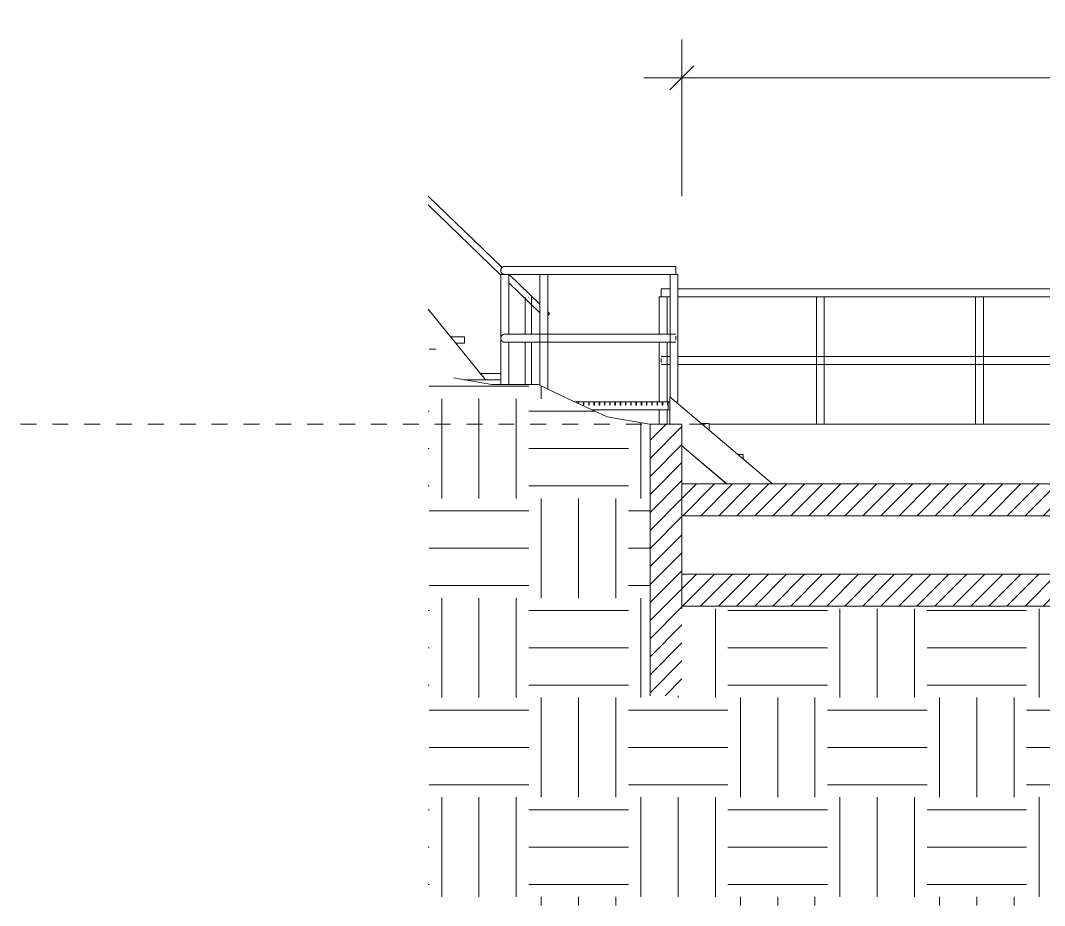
# Model space of a CAD drawing. Header units: metres. Extents: x 118 to 503, y -395 to 55.
# Drawn here: x 364.59 to 371.02, y 1.7 to 7.25 of the extents above; entities that cross this region are included whole.
import ezdxf

# ---------------------------------------------------------------- set-up
doc = ezdxf.new("R2010")
doc.units = ezdxf.units.M
doc.linetypes.add('Centre', pattern=[0.03175, 0.00635, -0.00475, 0.0159, -0.00475])
for name, color, linetype, lineweight in [('A-ANNO-DIMS', 7, 'Continuous', 9), ('A-ANNO-DIMS-100', 7, 'Continuous', 9), ('A-DETL-GENF', 7, 'Continuous', 9), ('A-DETL-THIN', 7, 'Continuous', 9), ('A-FLOR', 7, 'Continuous', 9), ('A-FLOR-HRAL', 7, 'Continuous', 9), ('A-FLOR-LEVL', 7, 'Continuous', 9), ('A-GENM', 7, 'Continuous', 9), ('A-WALL', 7, 'Continuous', 9)]:
    doc.layers.add(name, color=color, linetype=linetype, lineweight=lineweight)
doc.styles.add('Tahoma_1', font='tahoma.ttf', dxfattribs={"height": 0.2})
doc.dimstyles.new('R_Tahoma_2_0_2', dxfattribs={"dimscale": 0.3048, "dimtxt": 0.208804, "dimasz": 0.492126, "dimexe": 0.787402, "dimexo": 0.492126, "dimgap": 0.328084, "dimtad": 1, "dimrnd": 0.01, "dimzin": 0, "dimdsep": 46, "dimtxsty": 'Tahoma_1', "dimblk1": 'OBLIQUE', "dimblk2": 'OBLIQUE', "dimsah": 1, "dimcen": 0.09, "dimdle": 0.787402, "dimazin": 2, "dimtfac": 1, "dimtdec": 4, "dimtix": 1, "dimtmove": 0, "dimatfit": 3, "dimfxl": 1, "dimtvp": 1, "dimtolj": 1, "dimtzin": 0, "dimarcsym": 2})
pattern_1 = [(45, (373.404835, 4.959), (-0.0565685, 0.0565685), [])]

# ---------------------------------------------------------------- blocks, each defined once
blk = doc.blocks.new('Railing - 2_-1813605-Sección 01')
at = {"layer": 'A-FLOR-HRAL'}
for p, q in [((53.8969, 5.5213), (53.8969, 5.2863)), ((53.8969, 5.5213), (53.9219, 5.5213)), ((53.9219, 5.5213), (53.9469, 5.5213)), ((53.9469, 5.2863), (53.9469, 5.5213)), ((53.8969, 5.2363), (53.8969, 4.8613)), ((53.9469, 4.8613), (53.9469, 5.2363)), ((53.8969, 4.8113), (53.8969, 4.7213)), ((53.9469, 4.7213), (53.9469, 4.8113))]:
    blk.add_line(p, q, dxfattribs=at)
blk = doc.blocks.new('Railing - 2_-V63-Sección 01')
at = {"layer": 'A-FLOR-HRAL'}
for p, q in [((60.6309, 5.5213), (60.6309, 4.7213)), ((60.6309, 5.5213), (60.6559, 5.5213)), ((60.6559, 5.5213), (60.6809, 5.5213)), ((60.6809, 4.7213), (60.6809, 5.5213)), ((60.6809, 4.7213), (60.6684, 4.7213))]:
    blk.add_line(p, q, dxfattribs=at)
blk = doc.blocks.new('Railing - 2_-V64-Sección 01')
at = {"layer": 'A-FLOR-HRAL'}
for p, q in [((54.8844, 5.5213), (54.8844, 4.7213)), ((54.8844, 5.5213), (54.9094, 5.5213)), ((54.9094, 5.5213), (54.9344, 5.5213)), ((54.9344, 4.7213), (54.9344, 5.5213))]:
    blk.add_line(p, q, dxfattribs=at)
blk = doc.blocks.new('Railing - 2_-V65-Sección 01')
at = {"layer": 'A-FLOR-HRAL'}
for p, q in [((59.8844, 5.5213), (59.8844, 5.2964)), ((59.8844, 5.5213), (59.9094, 5.5213)), ((59.9094, 5.5213), (59.9344, 5.5213)), ((59.9344, 5.2964), (59.9344, 5.5213)), ((59.8844, 5.2514), (59.8844, 4.8695)), ((59.9344, 5.0398), (59.9344, 5.2404))]:
    blk.add_line(p, q, dxfattribs=at)
blk = doc.blocks.new('Railing - Railing-1826912-Sección 01')
at = {"layer": 'A-FLOR-HRAL'}
for p, q in [((53.9657, 5.5713), (53.9094, 5.5713)), ((53.9094, 5.5713), (53.9094, 5.5463)), ((53.9094, 5.5463), (53.9094, 5.5213)), ((60.059, 5.5713), (54.0155, 5.5713)), ((60.6684, 5.5713), (60.121, 5.5713)), ((60.6684, 5.5463), (60.6684, 5.5713)), ((60.6684, 5.5213), (60.6684, 5.5463)), ((53.9094, 5.5213), (53.9657, 5.5213)), ((54.0157, 5.5213), (60.0586, 5.5213)), ((60.1211, 5.5213), (60.6684, 5.5213)), ((53.9657, 5.1463), (53.9094, 5.1463)), ((59.9656, 5.1463), (54.0157, 5.1463)), ((60.6684, 5.1463), (60.2354, 5.1463)), ((53.9094, 5.1338), (53.9094, 5.1213)), ((53.9094, 5.1213), (53.9094, 5.1088)), ((53.9094, 5.0963), (53.9657, 5.0963)), ((54.0157, 5.0963), (59.951, 5.0963)), ((60.2331, 5.0963), (60.6684, 5.0963)), ((60.6684, 5.1213), (60.6684, 5.1338)), ((60.6684, 5.1088), (60.6684, 5.1213))]:
    blk.add_line(p, q, dxfattribs=at)
for name, p in [('Railing - 2_-1813605-Sección 01', (0, 0)), ('Railing - 2_-V64-Sección 01', (0, 0)), ('Railing - 2_-V64-Sección 01', (1, 0)), ('Railing - 2_-V64-Sección 01', (2, 0)), ('Railing - 2_-V64-Sección 01', (3, 0)), ('Railing - 2_-V64-Sección 01', (4, 0)), ('Railing - 2_-V65-Sección 01', (0, 0)), ('Railing - 2_-V63-Sección 01', (0, 0))]:
    blk.add_blockref(name, p)
blk = doc.blocks.new('Grating Peldaño - 1100 x 1000-1777351-Sección 01')
at = {"layer": 'A-GENM'}
for p, q in [((53.3713, 4.8613), (53.9649, 4.8613)), ((53.3892, 4.8613), (53.3922, 4.8613)), ((53.3892, 4.854), (53.3892, 4.8613)), ((53.3922, 4.8613), (53.3922, 4.8516)), ((53.4222, 4.8613), (53.4252, 4.8613)), ((53.4222, 4.8403), (53.4222, 4.8613)), ((53.4252, 4.8403), (53.4222, 4.8403)), ((53.4252, 4.8613), (53.4252, 4.8403)), ((53.4552, 4.8613), (53.4582, 4.8613)), ((53.4552, 4.8403), (53.4552, 4.8613)), ((53.4582, 4.8403), (53.4552, 4.8403)), ((53.4582, 4.8613), (53.4582, 4.8403)), ((53.4882, 4.8613), (53.4912, 4.8613)), ((53.4882, 4.8403), (53.4882, 4.8613)), ((53.4912, 4.8403), (53.4882, 4.8403)), ((53.4912, 4.8613), (53.4912, 4.8403)), ((53.5212, 4.8613), (53.5242, 4.8613)), ((53.5212, 4.8403), (53.5212, 4.8613)), ((53.5242, 4.8403), (53.5212, 4.8403)), ((53.5242, 4.8613), (53.5242, 4.8403)), ((53.5542, 4.8613), (53.5572, 4.8613)), ((53.5542, 4.8403), (53.5542, 4.8613)), ((53.5572, 4.8403), (53.5542, 4.8403)), ((53.5572, 4.8613), (53.5572, 4.8403)), ((53.5872, 4.8613), (53.5902, 4.8613)), ((53.5872, 4.8403), (53.5872, 4.8613)), ((53.5902, 4.8403), (53.5872, 4.8403)), ((53.5902, 4.8613), (53.5902, 4.8403)), ((53.6202, 4.8613), (53.6232, 4.8613)), ((53.6202, 4.8403), (53.6202, 4.8613)), ((53.6232, 4.8403), (53.6202, 4.8403)), ((53.6232, 4.8613), (53.6232, 4.8403)), ((53.6532, 4.8613), (53.6562, 4.8613)), ((53.6532, 4.8403), (53.6532, 4.8613)), ((53.6562, 4.8403), (53.6532, 4.8403)), ((53.6562, 4.8613), (53.6562, 4.8403)), ((53.6862, 4.8613), (53.6892, 4.8613)), ((53.6862, 4.8403), (53.6862, 4.8613)), ((53.6892, 4.8403), (53.6862, 4.8403)), ((53.6892, 4.8613), (53.6892, 4.8403)), ((53.7192, 4.8613), (53.7222, 4.8613)), ((53.7192, 4.8403), (53.7192, 4.8613)), ((53.7222, 4.8403), (53.7192, 4.8403)), ((53.7222, 4.8613), (53.7222, 4.8403)), ((53.7522, 4.8613), (53.7552, 4.8613)), ((53.7522, 4.8403), (53.7522, 4.8613)), ((53.7552, 4.8403), (53.7522, 4.8403)), ((53.7552, 4.8613), (53.7552, 4.8403)), ((53.7852, 4.8613), (53.7882, 4.8613)), ((53.7852, 4.8403), (53.7852, 4.8613)), ((53.7882, 4.8403), (53.7852, 4.8403)), ((53.7882, 4.8613), (53.7882, 4.8403)), ((53.8182, 4.8613), (53.8212, 4.8613)), ((53.8182, 4.8403), (53.8182, 4.8613)), ((53.8212, 4.8403), (53.8182, 4.8403)), ((53.8212, 4.8613), (53.8212, 4.8403)), ((53.8512, 4.8613), (53.8542, 4.8613)), ((53.8512, 4.8403), (53.8512, 4.8613)), ((53.8542, 4.8403), (53.8512, 4.8403)), ((53.8542, 4.8613), (53.8542, 4.8403)), ((53.8842, 4.8613), (53.8872, 4.8613)), ((53.8842, 4.8403), (53.8842, 4.8613)), ((53.8872, 4.8403), (53.8842, 4.8403)), ((53.8872, 4.8613), (53.8872, 4.8403)), ((53.9172, 4.8613), (53.9202, 4.8613)), ((53.9172, 4.8403), (53.9172, 4.8613)), ((53.9202, 4.8403), (53.9172, 4.8403)), ((53.9202, 4.8613), (53.9202, 4.8403)), ((53.9502, 4.8613), (53.9532, 4.8613)), ((53.9502, 4.8403), (53.9502, 4.8613)), ((53.9532, 4.8403), (53.9502, 4.8403)), ((53.9532, 4.8613), (53.9532, 4.8403)), ((53.9532, 4.8613), (53.9649, 4.8613)), ((53.9532, 4.8113), (53.9532, 4.8613)), ((54.0027, 4.8613), (54.0032, 4.8613)), ((54.0027, 4.8613), (54.0032, 4.8613)), ((53.9649, 4.8113), (53.4785, 4.8113)), ((53.9649, 4.8113), (53.9532, 4.8113))]:
    blk.add_line(p, q, dxfattribs=at)
blk = doc.blocks.new('M_Escalera 02 - M_Escalera 02-1828280-Sección 01')
at = {"layer": 'A-GENM'}
for p, q in [((53.9639, 4.8929), (53.9638, 4.8929)), ((53.9639, 4.8929), (53.9639, 4.8613)), ((54.6085, 4.3473), (53.9649, 4.8929)), ((53.9649, 4.8929), (53.9649, 4.7213)), ((53.9649, 4.8929), (53.9649, 4.8929)), ((53.9639, 4.8113), (53.9639, 4.7213)), ((53.9639, 4.7213), (53.9639, 4.7265)), ((53.9649, 4.7265), (53.9639, 4.7265)), ((54.2117, 4.7265), (54.1612, 4.7265)), ((54.2117, 4.6896), (54.2117, 4.7265)), ((54.2048, 4.6896), (54.2117, 4.6896)), ((54.0404, 4.5864), (54.3223, 4.3473)), ((54.0404, 4.5855), (54.3213, 4.3473)), ((54.4245, 4.5313), (54.3915, 4.5313)), ((54.4245, 4.5033), (54.4245, 4.5313))]:
    blk.add_line(p, q, dxfattribs=at)
blk = doc.blocks.new('M_Escalera 01 - M_Escalera 01-1825889-Sección 01')
at = {"layer": 'A-GENM'}
for p, q in [((52.9117, 5.7049), (52.4478, 6.1529)), ((52.4478, 6.0973), (52.9032, 5.6575)), ((53.1488, 5.4759), (52.9568, 5.6614)), ((52.9531, 5.6093), (53.1488, 5.4203)), ((53.0568, 5.5186), (53.0568, 5.2862)), ((53.0793, 5.5186), (53.0768, 5.5186)), ((53.0968, 5.2862), (53.0968, 5.5186)), ((52.8068, 5.0012), (52.4478, 5.4445)), ((53.2102, 5.4166), (53.1988, 5.4276)), ((53.1999, 5.4059), (53.2102, 5.4166)), ((52.6762, 5.2693), (52.5897, 5.2693)), ((52.6215, 5.23), (52.6762, 5.23)), ((52.6762, 5.23), (52.6762, 5.2693)), ((53.0568, 5.2364), (53.0568, 4.9705)), ((53.0968, 4.9705), (53.0968, 5.2365)), ((52.9032, 5.0405), (52.7749, 5.0405)), ((52.6724, 5.0012), (52.8068, 5.0012)), ((52.8068, 5.0012), (52.9032, 5.0012))]:
    blk.add_line(p, q, dxfattribs=at)
blk = doc.blocks.new('Railing - 2_-V67-Sección 01')
at = {"layer": 'A-FLOR-HRAL'}
for p, q in [((53.1488, 4.9651), (53.1488, 5.6613)), ((53.1738, 5.6613), (53.1488, 5.6613)), ((53.1988, 5.6613), (53.1738, 5.6613)), ((53.1988, 5.6613), (53.1988, 4.9418))]:
    blk.add_line(p, q, dxfattribs=at)
blk = doc.blocks.new('Railing - 2_-V68-Sección 01')
at = {"layer": 'A-FLOR-HRAL'}
for p, q in [((53.9657, 4.8923), (53.9657, 5.6613)), ((53.9907, 5.6613), (53.9657, 5.6613)), ((54.0157, 5.6613), (53.9907, 5.6613)), ((54.0157, 5.6613), (54.0157, 4.8613)), ((54.0032, 4.8613), (54.0157, 4.8613))]:
    blk.add_line(p, q, dxfattribs=at)
blk = doc.blocks.new('Railing - 2_-V69-Sección 01')
at = {"layer": 'A-FLOR-HRAL'}
for p, q in [((52.9032, 4.9705), (52.9032, 5.6613)), ((52.9282, 5.6613), (52.9032, 5.6613)), ((52.9532, 5.6613), (52.9532, 5.2863)), ((52.9532, 5.2364), (52.9532, 4.9705))]:
    blk.add_line(p, q, dxfattribs=at)
blk = doc.blocks.new('Railing - Railing-1831177-Sección 01')
at = {"layer": 'A-FLOR-HRAL'}
for p, q in [((54.0032, 5.7113), (52.9282, 5.7113)), ((52.9282, 5.6613), (54.0032, 5.6613)), ((54.0032, 5.6863), (54.0032, 5.7113)), ((54.0032, 5.6613), (54.0032, 5.6863)), ((54.0032, 5.2863), (52.9282, 5.2863)), ((54.0032, 5.2613), (54.0032, 5.2738)), ((52.9282, 5.2363), (54.0032, 5.2363)), ((54.0032, 5.2488), (54.0032, 5.2613))]:
    blk.add_line(p, q, dxfattribs=at)
for points, knots in [([(52.9032, 5.6863), (52.9032, 5.6885), (52.9036, 5.6918), (52.905, 5.6959), (52.9065, 5.6989), (52.908, 5.7012), (52.9094, 5.7028), (52.9109, 5.7044), (52.9129, 5.7062), (52.9152, 5.7078), (52.9171, 5.7088), (52.9186, 5.7095), (52.9201, 5.71), (52.9217, 5.7105), (52.9233, 5.7109), (52.9249, 5.7111), (52.9266, 5.7113), (52.9276, 5.7113), (52.9282, 5.7113)], [0, 0, 0, 0, 0.0833333, 0.125, 0.1666667, 0.2083333, 0.2291667, 0.25, 0.2916667, 0.3333333, 0.3541667, 0.375, 0.3958333, 0.4166667, 0.4375, 0.4583333, 0.4791667, 0.5, 0.5, 0.5, 0.5]), ([(52.9282, 5.6613), (52.9276, 5.6613), (52.9266, 5.6614), (52.9249, 5.6615), (52.9233, 5.6618), (52.9217, 5.6622), (52.9201, 5.6627), (52.9186, 5.6632), (52.9171, 5.6639), (52.9157, 5.6647), (52.9143, 5.6655), (52.9125, 5.6668), (52.9109, 5.6683), (52.9094, 5.6698), (52.908, 5.6715), (52.9065, 5.6738), (52.905, 5.6767), (52.9036, 5.6809), (52.9032, 5.6842), (52.9032, 5.6863)], [0.5, 0.5, 0.5, 0.5, 0.5208333, 0.5416667, 0.5625, 0.5833333, 0.6041667, 0.625, 0.6458333, 0.6666667, 0.6875, 0.7083333, 0.75, 0.7708333, 0.7916667, 0.8333333, 0.875, 0.9166667, 1, 1, 1, 1]), ([(52.9032, 5.2613), (52.9032, 5.2635), (52.9036, 5.2668), (52.905, 5.2709), (52.9065, 5.2739), (52.908, 5.2762), (52.9094, 5.2778), (52.9109, 5.2794), (52.9129, 5.2812), (52.9152, 5.2828), (52.9171, 5.2838), (52.9186, 5.2845), (52.9201, 5.285), (52.9217, 5.2855), (52.9233, 5.2859), (52.9249, 5.2861), (52.9266, 5.2863), (52.9276, 5.2863), (52.9282, 5.2863)], [0, 0, 0, 0, 0.0833333, 0.125, 0.1666667, 0.2083333, 0.2291667, 0.25, 0.2916667, 0.3333333, 0.3541667, 0.375, 0.3958333, 0.4166667, 0.4375, 0.4583333, 0.4791667, 0.5, 0.5, 0.5, 0.5]), ([(52.9282, 5.2363), (52.9276, 5.2363), (52.9266, 5.2364), (52.9249, 5.2365), (52.9233, 5.2368), (52.9217, 5.2372), (52.9201, 5.2377), (52.9186, 5.2382), (52.9171, 5.2389), (52.9157, 5.2397), (52.9143, 5.2405), (52.9125, 5.2418), (52.9109, 5.2433), (52.9094, 5.2448), (52.908, 5.2465), (52.9065, 5.2488), (52.905, 5.2517), (52.9036, 5.2559), (52.9032, 5.2592), (52.9032, 5.2613)], [0.5, 0.5, 0.5, 0.5, 0.5208333, 0.5416667, 0.5625, 0.5833333, 0.6041667, 0.625, 0.6458333, 0.6666667, 0.6875, 0.7083333, 0.75, 0.7708333, 0.7916667, 0.8333333, 0.875, 0.9166667, 1, 1, 1, 1])]:
    blk.add_open_spline(points, degree=3, knots=knots, dxfattribs=at)
for name in ['Railing - 2_-V69-Sección 01', 'Railing - 2_-V67-Sección 01', 'Railing - 2_-V68-Sección 01']:
    blk.add_blockref(name, (0, 0))
blk = doc.blocks.new('DIMBLOCK26-Sección 01')
at = {"layer": 'A-ANNO-DIMS-100'}
for p, q in [((368.7412, 6.8945), (368.7412, 7.1345)), ((374.908, 6.8945), (374.908, 7.1345)), ((375.148, 6.8945), (368.5012, 6.8945)), ((368.7412, 6.8945), (368.7412, 6.1532)), ((374.908, 6.8945), (374.908, 6.1013))]:
    blk.add_line(p, q, dxfattribs=at)
at = {"layer": 'A-ANNO-DIMS-100', "lineweight": 18}
for p, q in [((368.7412, 6.8945), (368.8162, 6.9695)), ((374.908, 6.8945), (374.983, 6.9695)), ((368.7412, 6.8945), (368.6662, 6.8195)), ((374.908, 6.8945), (374.833, 6.8195))]:
    blk.add_line(p, q, dxfattribs=at)
at = {"layer": 'A-ANNO-DIMS-100', "color": 0, "insert": (371.5595, 7.2508), "char_height": 0.2, "width": 0.636356, "attachment_point": 1, "line_spacing_factor": 0.994306, "style": 'Tahoma_1'}
blk.add_mtext('6.17', dxfattribs=at)
blk = doc.blocks.new('_Oblique')
at = {"color": 0, "linetype": 'ByBlock', "lineweight": -2}
blk.add_line((-0.5, -0.5), (0.5, 0.5), dxfattribs=at)

msp = doc.modelspace()

# ---------------------------------------------------------------- hatches: boundary and pattern name
at = {"layer": 'A-DETL-GENF', "true_color": 0xc0c0c0}
h = msp.add_hatch(dxfattribs=at)
h.set_pattern_fill('FP_898', color=9, style=0, pattern_type=2)
h.set_pattern_definition([(0, (373.40483, 4.959), (0.625, 0.625), [0.625, -0.625]), (0, (373.40483, 5.193), (0.625, 0.625), [0.625, -0.625]), (0, (373.40483, 5.428), (0.625, 0.625), [0.625, -0.625]), (90, (373.48283, 5.506), (-0.625, 0.625), [0.625, -0.625]), (90, (373.71683, 5.506), (-0.625, 0.625), [0.625, -0.625]), (90, (373.95083, 5.506), (-0.625, 0.625), [0.625, -0.625])])
h.paths.add_polyline_path([(367.1749, 1.7025), (374.6186, 1.7025), (374.6186, 3.563), (368.7412, 3.563), (368.7412, 3.0188), (368.5383, 3.0188), (368.5383, 4.7213), (368.2714, 4.7684), (367.838, 4.9705), (367.5473, 4.9705), (367.3076, 5.0128), (367.2359, 5.0844), (367.1894, 5.2124), (367.1486, 5.2531), (367.1486, 1.7025), (367.1531, 1.7025)])
at = {"layer": 'A-FLOR', "true_color": 0x808080}
h = msp.add_hatch(dxfattribs=at)
h.set_pattern_fill('FP_896', color=8, style=0, pattern_type=2)
h.set_pattern_definition(pattern_1)
h.paths.add_polyline_path([(374.8037, 4.1473), (374.908, 4.1473), (374.908, 4.3473), (368.7412, 4.3473), (368.7412, 4.1473), (374.6124, 4.1473)])
h = msp.add_hatch(dxfattribs=at)
h.set_pattern_fill('FP_896', color=8, style=0, pattern_type=2)
h.set_pattern_definition(pattern_1)
h.paths.add_polyline_path([(374.421, 3.5806), (374.908, 3.5806), (374.908, 3.7806), (368.7412, 3.7806), (368.7412, 3.5806), (374.0382, 3.5806)])
at = {"layer": 'A-WALL', "true_color": 0x808080}
h = msp.add_hatch(dxfattribs=at)
h.set_pattern_fill('FP_896', color=8, style=0, pattern_type=2)
h.set_pattern_definition(pattern_1)
h.paths.add_polyline_path([(368.5412, 3.0188), (368.7412, 3.0188), (368.7412, 4.7213), (368.5412, 4.7213), (368.5412, 3.0243)])

# ---------------------------------------------------------------- linework, layer by layer
at = {"layer": 'A-DETL-THIN'}
for p, q in [((367.5473, 4.9705), (367.3076, 5.0128)), ((367.6485, 4.9705), (367.5473, 4.9705)), ((367.838, 4.9705), (367.6485, 4.9705)), ((368.0282, 4.8818), (367.838, 4.9705)), ((368.2714, 4.7684), (368.0282, 4.8818)), ((368.5383, 4.7213), (368.2714, 4.7684))]:
    msp.add_line(p, q, dxfattribs=at)
at = {"layer": 'A-FLOR', "lineweight": 18}
for p, q in [((374.908, 4.3473), (368.7412, 4.3473)), ((368.7412, 4.1473), (374.908, 4.1473)), ((374.908, 3.7806), (368.7412, 3.7806)), ((368.7412, 3.5806), (374.648, 3.5806))]:
    msp.add_line(p, q, dxfattribs=at)
at = {"layer": 'A-FLOR-LEVL', "color": 253, "linetype": 'Centre', "true_color": 0xaaaaaa}
msp.add_line((364.5891, 4.7213), (381.9559, 4.7213), dxfattribs=at)
at = {"layer": 'A-WALL', "lineweight": 18}
for p, q in [((368.7412, 4.7213), (368.5412, 4.7213)), ((368.5412, 4.7213), (368.5412, 3.0188)), ((368.7412, 3.563), (368.7412, 4.7213))]:
    msp.add_line(p, q, dxfattribs=at)
at = {"layer": 'A-WALL'}
msp.add_line((374.5417, 4.7213), (368.9125, 4.7213), dxfattribs=at)

# ---------------------------------------------------------------- block references
at = {"layer": 'A-FLOR-HRAL'}
for name in ['Railing - Railing-1831177-Sección 01', 'Railing - Railing-1826912-Sección 01']:
    msp.add_blockref(name, (314.7008, 0), dxfattribs=at)
at = {"layer": 'A-GENM'}
for name in ['M_Escalera 01 - M_Escalera 01-1825889-Sección 01', 'M_Escalera 02 - M_Escalera 02-1828280-Sección 01', 'Grating Peldaño - 1100 x 1000-1777351-Sección 01']:
    msp.add_blockref(name, (314.7008, 0), dxfattribs=at)

# ---------------------------------------------------------------- dimensions: what is measured, and where the dimension line sits
at = {"layer": 'A-ANNO-DIMS'}
dim = msp.add_linear_dim(base=(368.7412, 6.8945), p1=(374.908, 5.9513), p2=(368.7412, 6.0032), dimstyle='R_Tahoma_2_0_2', override={"dimpost": '<>', "dimfxl": 6.167043}, dxfattribs=at)
dim.commit()
dim.dimension.update_dxf_attribs({"geometry": 'DIMBLOCK26-Sección 01', "text_midpoint": (371.8246, 7.0984)})

doc.saveas('drawing.dxf')
